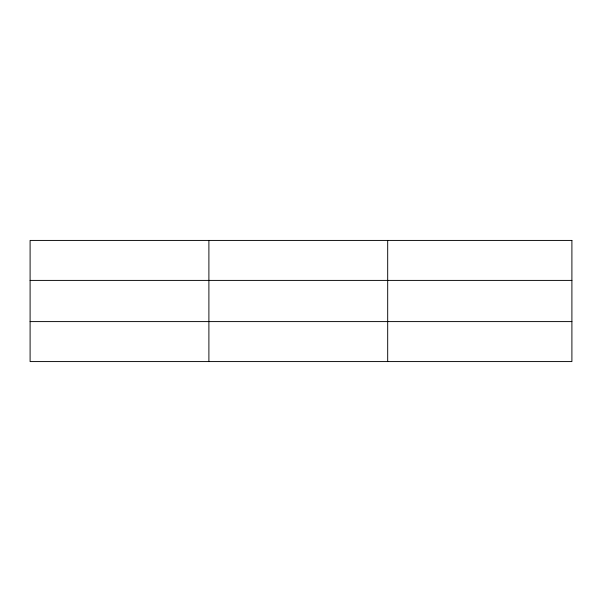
<?xml version="1.0" encoding="UTF-8"?>
<svg xmlns="http://www.w3.org/2000/svg" width="602" height="602" viewBox="0 0 602 602"><rect width="100%" height="100%" fill="white"/><g stroke="black" fill="none" stroke-linecap="round" stroke-linejoin="round"><path stroke-width="0.9" d="M208.894 361.576L208.894 240.424M387.688 361.576L387.688 240.424M30.1 280.404L571.9 280.404M30.1 321.596L571.9 321.596M571.9 240.424L571.9 361.576L30.1 361.576L30.1 240.424L571.9 240.424"/></g></svg>
